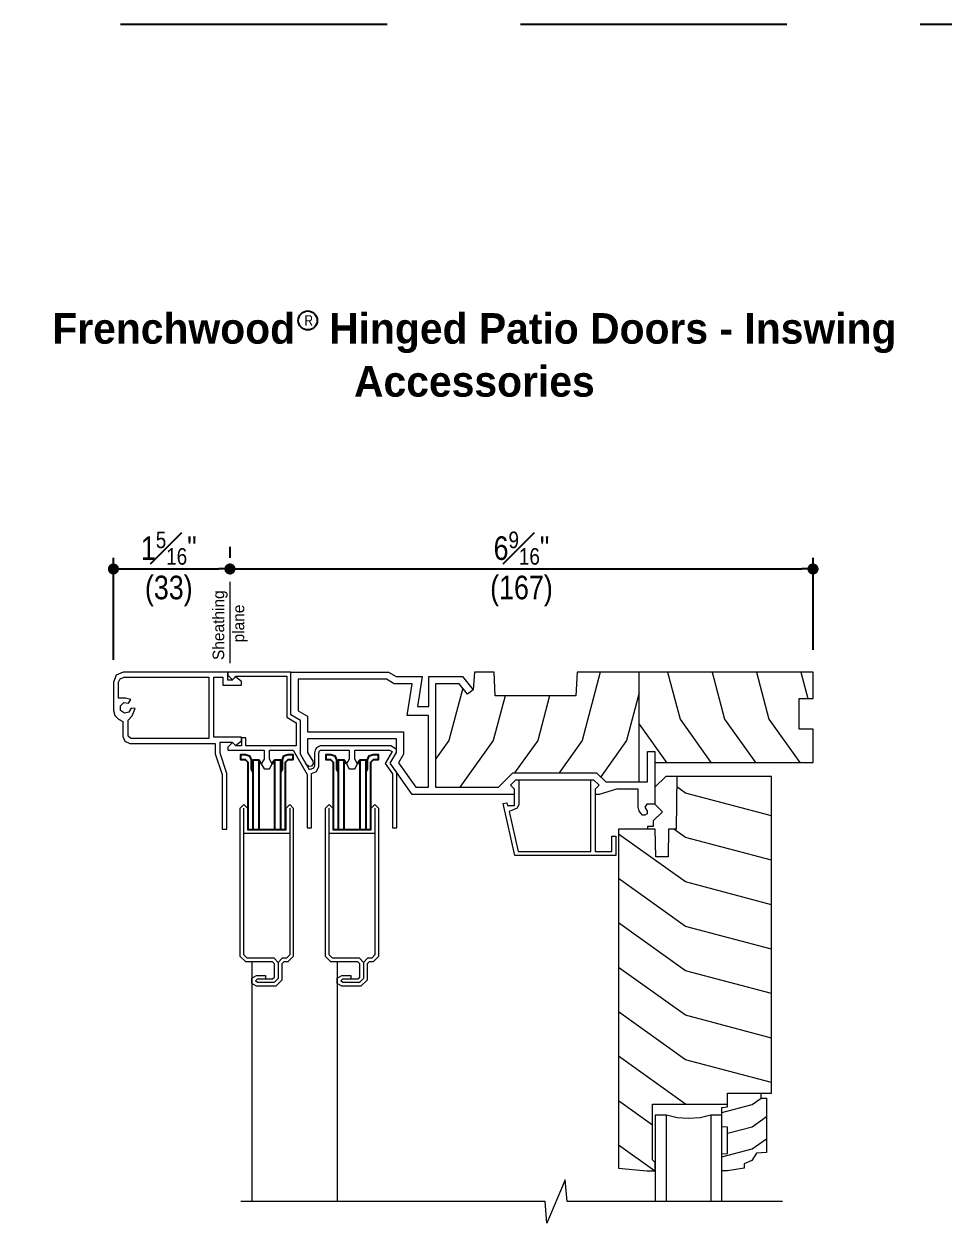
# Model space of a CAD drawing. Extents: x 0 to 323, y 0 to 44.
# Drawn here: x 182.42 to 192.76, y 30.38 to 44 of the extents above; entities that cross this region are included whole.
import ezdxf

# ---------------------------------------------------------------- set-up
doc = ezdxf.new("R2010")
doc.units = 0
doc.header["$LTSCALE"] = 6
doc.header["$MEASUREMENT"] = 0
doc.linetypes.add('DASHED', pattern=[0.75, 0.5, -0.25])
doc.layers.get('0').update_dxf_attribs({"linetype": 'CONTINUOUS'})
doc.layers.get('Defpoints').update_dxf_attribs({"linetype": 'CONTINUOUS'})
for name, color, linetype in [('A-ANNO-DIMS', 3, 'CONTINUOUS'), ('A-ANNO-TEXT', 4, 'CONTINUOUS'), ('A-DETL-MBND', 8, 'CONTINUOUS')]:
    doc.layers.add(name, color=color, linetype=linetype)
doc.layers.add('A-DETL-MCUT', color=6, linetype='CONTINUOUS', lineweight=20)
doc.layers.add('A-DETL-PATT', color=8, linetype='CONTINUOUS', lineweight=5)
doc.layers.add('PLOT VIEW', color=1, linetype='DASHED', plot=False)
doc.styles.add('ADF Text', font='FRABK.TTF', dxfattribs={"width": 0.85})
doc.dimstyles.new('ADF 3 inches equals 1 foot', dxfattribs={"dimtxt": 0.265625, "dimasz": 0.125, "dimexe": 0.125, "dimexo": 0.25, "dimgap": 0.03125, "dimtad": 1, "dimdec": 6, "dimzin": 3, "dimdsep": 46, "dimlunit": 4, "dimtxsty": 'ADF Text', "dimblk": 'DOT', "dimcen": 0, "dimclrd": 256, "dimclre": 256, "dimclrt": 256, "dimadec": 0, "dimazin": 0, "dimtfac": 0.7, "dimtdec": 6, "dimtix": 1, "dimtmove": 0, "dimatfit": 0, "dimldrblk": 'DOT', "dimfxl": 0, "dimfrac": 1, "dimtolj": 1, "dimtzin": 4, "dimlwd": -1, "dimlwe": -1, "dimarcsym": 0})

# ---------------------------------------------------------------- blocks, each defined once
blk = doc.blocks.new('200 Gliding Screen')
at = {"layer": 'A-DETL-MBND'}
for p, q in [((-0.062, 0.054), (-0.087, 0.097)), ((0.062, 0.054), (0.087, 0.097))]:
    blk.add_line(p, q, dxfattribs=at)
for points in [[(0.158, -0.036), (0.175, -0.006), (0.175, 0.1), (0.193, 0.144), (0.238, 0.162), (0.293, 0.162), (0.293, 0.1), (0.238, 0.1), (0.208, 0.069), (0.208, -0.687), (-0.208, -0.687), (-0.208, 0.069), (-0.238, 0.1), (-0.293, 0.1), (-0.293, 0.162), (-0.238, 0.162), (-0.193, 0.144), (-0.175, 0.1), (-0.175, -0.006), (-0.158, -0.036)], [(-0.087, -0.687), (-0.087, 0.097), (-0.158, 0.097), (-0.158, -0.687)], [(0.158, -0.687), (0.158, 0.097), (0.087, 0.097), (0.087, -0.687)]]:
    blk.add_lwpolyline(points, dxfattribs=at)
at = {"layer": 'A-DETL-MCUT'}
blk.add_line((0.258, -0.727), (-0.258, -0.727), dxfattribs=at)
for points in [[(0.258, -0.443), (0.258, -2.095), (0.221, -2.132), (0.174, -2.132), (0.129, -2.178), (0.129, -2.36), (0.083, -2.406), (-0.104, -2.406), (-0.128, -2.385), (-0.104, -2.365), (0.066, -2.365), (0.088, -2.343), (0.088, -2.195), (0.066, -2.173), (-0.237, -2.173), (-0.298, -2.112), (-0.298, -0.443), (-0.258, -0.402), (-0.217, -0.443), (-0.217, -0.687), (0.217, -0.687), (0.217, -0.443), (0.258, -0.402), (0.298, -0.443), (0.298, -2.112), (0.237, -2.173), (0.191, -2.173), (0.169, -2.195), (0.169, -2.377), (0.1, -2.446), (-0.115, -2.446), (-0.168, -2.416), (-0.168, -2.355), (-0.115, -2.325), (-0.013, -2.325), (-0.013, -2.365)], [(0.129, -2.178), (0.083, -2.132), (-0.221, -2.132), (-0.258, -2.095), (-0.258, -0.443)], [(-0.168, -2.181), (-0.168, -4.862)]]:
    blk.add_lwpolyline(points, dxfattribs=at)
blk = doc.blocks.new('400 Series Shaded Inswing Stile')
at = {"layer": 'A-DETL-MCUT', "color": 145}
for p, q in [((-3.5, 0.632), (-4.469, 0.632)), ((-4.469, 0.132), (-3.5, 0.132))]:
    blk.add_line(p, q, dxfattribs=at)
blk.add_lwpolyline([(-3.375, -0.024), (-3.375, 0.819), (-3.25, 0.819), (-3.25, 1.313), (0.313, 1.313), (0.313, 0.25), (-0.281, 0.24), (-0.281, 0.156), (-0.594, 0.151), (-0.594, 0.012), (-0.281, 0.007), (-0.281, -0.406), (-4.094, -0.406), (-4.125, -0.087), (-4.125, 0.007), (-4.031, 0.007), (-4, -0.024)], close=True, dxfattribs=at)
for points in [[(-4.008, 1.093), (-4.047, 1.005), (-4.094, 1.005), (-4.125, 0.819), (-4.125, 0.757), (-3.934, 0.757), (-3.929, 0.819), (-3.633, 0.819), (-3.628, 0.757), (-3.411, 0.757), (-3.406, 0.819), (-3.25, 0.819), (-3.25, 1.195), (-3.307, 1.195), (-3.307, 1.257), (-3.917, 1.257), (-3.927, 1.147), (-4.008, 1.093)], [(-4.469, 0.757), (-3.5, 0.757), (-3.5, 0.632), (-3.527, 0.51), (-3.536, 0.382), (-3.527, 0.254), (-3.5, 0.132), (-3.5, 0.007), (-4.469, 0.007)], [(0.313, 0.25), (0.313, 0.125), (0.19, 0), (0, 0), (-0.085, 0.086), (-0.187, -0.018), (-0.25, -0.018), (-0.25, -0.08), (-0.281, -0.08)]]:
    blk.add_lwpolyline(points, dxfattribs=at)
at = {"layer": 'A-DETL-MCUT', "color": 145, "const_width": 0.0000001}
for points in [[(-3.875, 0.632), (-3.875, 0.132)], [(-3.686, 0.132), (-3.686, 0.171), (-3.567, 0.219), (-3.567, 0.545), (-3.686, 0.593), (-3.686, 0.632)]]:
    blk.add_lwpolyline(points, dxfattribs=at)
at = {"layer": 'A-DETL-PATT', "color": 145}
for points in [[(-3.968, 0.757), (-3.878, 1.098), (-3.764, 1.257)], [(-3.701, 0.819), (-3.628, 1.098), (-3.514, 1.257)], [(-3.131, 1.313), (-2.875, 0.348), (-2.336, -0.406)], [(-2.631, 1.313), (-2.375, 0.348), (-1.836, -0.406)], [(-2.131, 1.313), (-1.875, 0.348), (-1.336, -0.406)], [(-1.631, 1.313), (-1.375, 0.348), (-0.836, -0.406)], [(-1.131, 1.313), (-0.875, 0.348), (-0.336, -0.406)], [(-0.631, 1.313), (-0.375, 0.348), (-0.281, 0.216)], [(-0.131, 1.313), (0.125, 0.348), (0.196, 0.248)], [(-3.468, 0.757), (-3.378, 1.098), (-3.307, 1.197)], [(-3.375, 0.348), (-2.836, -0.406)], [(-4.125, -0.002), (-3.836, -0.406)], [(-3.609, -0.024), (-3.336, -0.406)]]:
    blk.add_lwpolyline(points, dxfattribs=at)
blk = doc.blocks.new('400 Series Shaded Inswing Head No Fin')
at = {"layer": 'A-DETL-MCUT', "color": 145}
for points in [[(-3.359, -1.375), (-4.513, -1.375), (-4.758, -1.024), (-4.688, -0.902), (-4.688, -0.75), (-5.688, -0.75), (-5.688, -0.902), (-5.631, -1.001), (-5.626, -1.032), (-5.645, -1.057), (-5.676, -1.06), (-5.7, -1.041), (-5.768, -0.924), (-5.768, -0.543), (-5.875, -0.481), (-5.875, 0), (-4.778, 0), (-4.692, -0.05), (-4.398, -0.05), (-4.451, -0.387), (-4.324, -0.387), (-4.324, -0.05), (-3.944, -0.05), (-3.825, -0.198), (-3.888, -0.248), (-3.982, -0.13), (-4.248, -0.13), (-4.248, -1.295), (-3.54, -1.295), (-3.377, -1.131), (-2.436, -1.131), (-2.333, -1.235), (-1.862, -1.235), (-1.862, -0.891), (-1.782, -0.891), (-1.782, -1.485), (-1.872, -1.485), (-1.892, -1.519), (-1.866, -1.564), (-1.866, -1.595), (-1.893, -1.61), (-1.921, -1.61), (-1.958, -1.565), (-1.969, -1.516), (-1.969, -1.315), (-2.213, -1.315), (-2.407, -1.375), (-2.453, -1.375)], [(-1.782, -1.016), (0, -1.016), (0, -0.64), (-0.156, -0.64), (-0.156, -0.298), (0, -0.298), (0, 0), (-2.655, 0), (-2.669, -0.266), (-3.576, -0.266), (-3.59, 0), (-3.81, 0), (-3.825, -0.198)], [(-1.956, -1.235), (-1.956, 0)], [(-3.312, -1.211), (-3.312, -1.487), (-3.33, -1.53), (-3.42, -1.566), (-3.319, -2.016), (-2.5, -2.016), (-2.5, -1.211), (-2.469, -1.211), (-2.408, -1.273), (-2.453, -1.318), (-2.453, -2.016), (-2.266, -2.016), (-2.266, -1.844), (-2.219, -1.844), (-2.219, -2.063), (-3.356, -2.063), (-3.488, -1.479), (-3.445, -1.47), (-3.438, -1.5), (-3.359, -1.5), (-3.359, -1.318), (-3.405, -1.273), (-3.344, -1.211), (-2.5, -1.211)]]:
    blk.add_lwpolyline(points, dxfattribs=at)
blk.add_lwpolyline([(-5.688, -0.497), (-5.688, -0.67), (-4.608, -0.67), (-4.608, -0.924), (-4.664, -1.02), (-4.471, -1.295), (-4.328, -1.295), (-4.328, -0.487), (-4.568, -0.487), (-4.512, -0.13), (-4.713, -0.13), (-4.8, -0.08), (-5.795, -0.08), (-5.795, -0.435)], close=True, dxfattribs=at)
at = {"layer": 'A-DETL-PATT', "color": 145}
for points in [[(-2.394, 0), (-2.598, -0.768), (-2.858, -1.131)], [(-1.637, 0), (-1.497, -0.529), (-1.149, -1.016)], [(-1.137, 0), (-0.997, -0.529), (-0.649, -1.016)], [(-0.637, 0), (-0.497, -0.529), (-0.149, -1.016)], [(-0.137, 0), (-0.058, -0.298)], [(-3.942, -0.18), (-4.098, -0.768), (-4.248, -0.978)], [(-3.465, -0.266), (-3.598, -0.768), (-3.975, -1.295)], [(-2.965, -0.266), (-3.098, -0.768), (-3.358, -1.131)], [(-1.956, -0.232), (-2.098, -0.768), (-2.39, -1.177)], [(-1.956, -0.587), (-1.649, -1.016)]]:
    blk.add_lwpolyline(points, dxfattribs=at)
at = {"layer": 'A-DETL-MCUT', "xscale": -1, "rotation": 270}
blk.add_blockref('400 Series Shaded Inswing Stile', (-1.782, -1.485), dxfattribs=at)
blk = doc.blocks.new('200 Series Sections')
at = {"layer": 'PLOT VIEW'}
blk.add_lwpolyline([(0, 44), (34, 44), (34, 0), (0, 0)], close=True, dxfattribs=at)
blk = doc.blocks.new('_DOT')
at = {"color": 0, "linetype": 'ByBlock'}
blk.add_line((-0.5, 0), (-1, 0), dxfattribs=at)
at = {"color": 0, "linetype": 'ByBlock', "const_width": 0.5}
blk.add_lwpolyline([(-0.25, 0, 1), (0.25, 0, 1)], format="xyb", close=True, dxfattribs=at)
blk = doc.blocks.new('*D187')
at = {"layer": 'A-ANNO-DIMS', "transparency": 16777216}
for p, q in [((184.731, 38.122), (184.731, 37.997)), ((191.293, 36.962), (191.293, 37.997)), ((184.856, 37.872), (191.168, 37.872))]:
    blk.add_line(p, q, dxfattribs=at)
at = {"layer": 'Defpoints', "color": 0, "transparency": 16777216}
for p in [(184.731, 37.872), (191.293, 37.872), (191.293, 36.712)]:
    blk.add_point(p, dxfattribs=at)
at = {"layer": 'A-ANNO-DIMS', "transparency": 16777216, "xscale": 0.125, "yscale": 0.125, "zscale": 0.125, "rotation": 180}
blk.add_blockref('_DOT', (184.731, 37.872), dxfattribs=at)
at = {"layer": 'A-ANNO-DIMS', "transparency": 16777216, "xscale": 0.125, "yscale": 0.125, "zscale": 0.125}
blk.add_blockref('_DOT', (191.293, 37.872), dxfattribs=at)
at = {"layer": 'A-ANNO-DIMS', "transparency": 16777216, "insert": (188.012, 37.872), "char_height": 0.26562, "attachment_point": 5, "style": 'ADF Text'}
blk.add_mtext('\\A1;6{\\H0.700000x;\\S9#16;}"\\P\\f [;\\fFranklin Gothic Book;(167)\\f]', dxfattribs=at)
blk = doc.blocks.new('*D190')
at = {"layer": 'A-ANNO-DIMS', "transparency": 16777216}
for p, q in [((183.42, 36.851), (183.42, 37.997)), ((184.731, 38.122), (184.731, 37.997)), ((183.545, 37.872), (184.606, 37.872))]:
    blk.add_line(p, q, dxfattribs=at)
at = {"layer": 'Defpoints', "color": 0, "transparency": 16777216}
for p in [(184.731, 37.872), (184.731, 37.872), (183.42, 36.601)]:
    blk.add_point(p, dxfattribs=at)
at = {"layer": 'A-ANNO-DIMS', "transparency": 16777216, "xscale": 0.125, "yscale": 0.125, "zscale": 0.125, "rotation": 180}
blk.add_blockref('_DOT', (183.42, 37.872), dxfattribs=at)
at = {"layer": 'A-ANNO-DIMS', "transparency": 16777216, "xscale": 0.125, "yscale": 0.125, "zscale": 0.125}
blk.add_blockref('_DOT', (184.731, 37.872), dxfattribs=at)
at = {"layer": 'A-ANNO-DIMS', "transparency": 16777216, "insert": (184.043, 37.872), "char_height": 0.26562, "attachment_point": 5, "style": 'ADF Text'}
blk.add_mtext('\\A1;1{\\H0.700000x;\\S5#16;}"\\P\\f [;\\fFranklin Gothic Book;(33)\\f]', dxfattribs=at)
blk = doc.blocks.new('Shaded Breakline 2')
at = {"layer": 'A-DETL-MCUT', "color": 145}
blk.add_lwpolyline([(3.048, 0), (0.624, 0), (0.602, 0.244), (0.398, -0.244), (0.376, 0), (-3.048, 0)], dxfattribs=at)

msp = doc.modelspace()

# ---------------------------------------------------------------- linework, layer by layer
at = {"layer": 'A-ANNO-TEXT'}
msp.add_circle((185.6073387, 40.6673896), 0.1066513, dxfattribs=at).dxf.unprotected_set("ltscale", 0)
at = {"layer": 'A-DETL-MCUT', "color": 145}
msp.add_line((184.7307866, 37.728378), (184.7307866, 36.8144111), dxfattribs=at)
at = {"layer": 'A-DETL-MCUT'}
for points in [[(183.6047203, 35.9105755), (184.565787, 35.9105755), (184.565787, 35.7929666), (184.642537, 35.5619717), (184.642537, 34.9465755), (184.697537, 34.9465755), (184.697537, 35.5708697), (184.620787, 35.8018645), (184.620787, 35.9253917), (184.7550065, 35.9253917), (184.7935904, 35.8868079), (184.8619398, 35.9391577), (184.8619398, 35.9803917), (184.5487203, 35.9803917), (184.5487203, 36.6565755), (184.6517866, 36.6565755), (184.6517866, 36.5668612), (184.8619398, 36.5668612), (184.8619398, 36.6080952), (184.7935904, 36.6604451), (184.7550065, 36.6218612), (184.7067866, 36.6218612), (184.7067866, 36.7115755), (183.5307203, 36.7115755), (183.4522315, 36.6790643), (183.4197203, 36.6005755), (183.4197203, 36.2805545), (183.4345915, 36.2250545), (183.4752203, 36.1844257), (183.5267203, 36.1546922), (183.5267203, 35.9885755), (183.549566, 35.9334211)], [(183.6158882, 35.9655755), (183.5857203, 35.9900865), (183.5857203, 36.1725791), (183.6315052, 36.2202826), (183.6660717, 36.3043401), (183.6191272, 36.306624), (183.5946489, 36.26), (183.543232, 36.2486293), (183.5013763, 36.2805836), (183.498794, 36.3331794), (183.5373184, 36.3690801), (183.5896018, 36.3628006), (183.6143433, 36.4027614), (183.5567011, 36.4191613), (183.4787203, 36.4191613), (183.4787203, 36.5992921), (183.4943267, 36.6369691), (183.5416605, 36.6565755), (184.4937203, 36.6565755), (184.4937203, 35.9655755)]]:
    msp.add_lwpolyline(points, close=True, dxfattribs=at)
msp.add_lwpolyline([(184.7067866, 35.8689119), (184.7067866, 35.8356779), (185.1147866, 35.8356779), (185.1147866, 35.7323715), (185.0837866, 35.6786779), (185.1147866, 35.6249843), (185.1767866, 35.6249843), (185.2077866, 35.6786779), (185.1767866, 35.7323715), (185.1767866, 35.8356779), (185.4434754, 35.8356779), (185.6020366, 35.5610418), (185.6020366, 34.9611779), (185.6490366, 34.9611779), (185.6490366, 35.5720515), (185.7069173, 35.5932986), (185.7312866, 35.6499356), (185.7312866, 35.8046779, -0.4142135624), (185.7622866, 35.8356779), (186.0742866, 35.8356779), (186.0742866, 35.7323715), (186.0432866, 35.6786779), (186.0742866, 35.6249843), (186.1362866, 35.6249843), (186.1672866, 35.6786779), (186.1362866, 35.7323715), (186.1362866, 35.8356779), (186.5274304, 35.8356779), (186.5556678, 35.8174704), (186.4792298, 35.6850759), (186.5615366, 35.5675297), (186.5615366, 34.9611779), (186.6085366, 34.9611779), (186.6085366, 35.5823487), (186.5349042, 35.6875067), (186.6052866, 35.8094126), (186.6052866, 35.8413997), (186.5412695, 35.8826779), (185.7622866, 35.8826779, 0.4142135624), (185.6842866, 35.8046779), (185.6842866, 35.6596179), (185.6717369, 35.630451), (185.6259401, 35.6136397), (185.5252866, 35.7879767), (185.5252866, 36.168799), (185.4182866, 36.2305755), (185.4182866, 36.7115755), (184.7067866, 36.7115755), (184.7067866, 36.6783414), (184.7591365, 36.6259916), (184.7977203, 36.6645755), (185.3712866, 36.6645755), (185.3712866, 36.20344), (185.4782866, 36.1416635), (185.4782866, 35.8826779), (184.9089398, 35.8826779), (184.9089398, 35.9723922), (184.8619398, 35.9723922), (184.8619398, 35.8826779), (184.7977203, 35.8826779), (184.7591365, 35.9212618)], format="xyb", close=True, dxfattribs=at)

# ---------------------------------------------------------------- block references
at = {"layer": 'A-ANNO-TEXT'}
msp.add_blockref('200 Series Sections', (170.0000016, -0.0000001), dxfattribs=at)
at = {"layer": 'A-DETL-MCUT'}
for name, p in [('400 Series Shaded Inswing Head No Fin', (191.2932866, 36.7115755)), ('200 Gliding Screen', (185.1457866, 35.6249843)), ('200 Gliding Screen', (186.1052866, 35.6249843)), ('Shaded Breakline 2', (187.9010216, 30.7576394))]:
    msp.add_blockref(name, p, dxfattribs=at)

# ---------------------------------------------------------------- texts
at = {"layer": 'A-ANNO-TEXT', "insert": (187.4818789, 40.7499999), "char_height": 0.34375, "width": 28.869578845, "attachment_point": 2, "line_spacing_factor": 1.04, "style": 'ADF Text'}
msp.add_mtext('{\\fFranklin Gothic Book|b1|i0|c0|p34;\\W1;Frenchwood   Hinged Patio Doors - Inswing\\PAccessories}', dxfattribs=at)
at = {"layer": 'A-ANNO-TEXT', "insert": (185.6179495, 40.6673896), "char_height": 0.1181641, "width": 0.266745427, "attachment_point": 5, "style": 'ADF Text'}
msp.add_mtext('R', dxfattribs=at)
at = {"layer": 'A-ANNO-TEXT', "color": 145, "insert": (184.5361518, 36.7115755), "char_height": 0.130208333, "width": 1.105674632, "attachment_point": 1, "rotation": 90, "line_spacing_factor": 1.04, "style": 'ADF Text'}
msp.add_mtext('\\A1;\\pi0.13608;{\\W1;Sheathing\\P\\pi0.33401;plane}', dxfattribs=at)

# ---------------------------------------------------------------- dimensions: what is measured, and where the dimension line sits
at = {"layer": 'A-ANNO-DIMS'}
for base, p1, p2, picture, middle in [((184.7307866, 37.8723927), (183.4197203, 36.6005755), (184.7307866, 37.8723927), '*D190', (184.0427344, 37.8723927)), ((191.2932866, 37.8723927), (184.7307866, 37.8723927), (191.2932866, 36.7115755), '*D187', (188.0120366, 37.8723927))]:
    dim = msp.add_linear_dim(base=base, p1=p1, p2=p2, dimstyle='ADF 3 inches equals 1 foot', override={"dimdec": 4, "dimpost": '\\X\\f'}, dxfattribs=at)
    dim.commit()
    dim.dimension.update_dxf_attribs({"geometry": picture, "text_midpoint": middle, "dimtype": 160})

doc.saveas('drawing.dxf')
